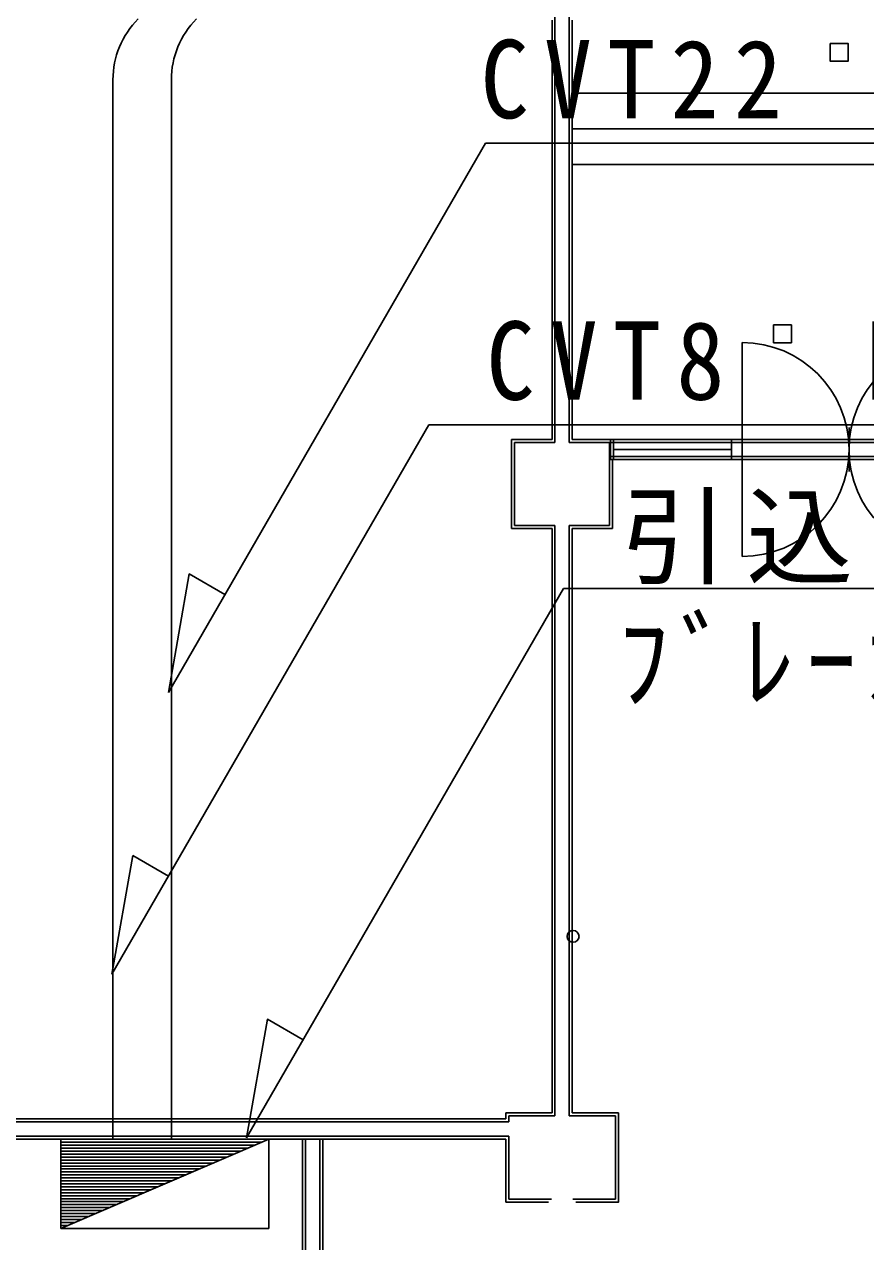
# Model space of a CAD drawing. Units: millimetres, scale not verified. Extents: x -1732052 to 83926, y -1225229 to 59935.
# Drawn here: x -14028 to -6943, y -5695 to 4553 of the extents above; entities that cross this region are included whole.
import ezdxf
from ezdxf.enums import TextEntityAlignment as Align

# ---------------------------------------------------------------- set-up
doc = ezdxf.new("R2010")
doc.units = ezdxf.units.MM
doc.header["$LTSCALE"] = 300
for name, color, linetype in [('0-0', 4, 'Continuous'), ('0-1_EL_HIKI', 2, 'Continuous'), ('0-2', 7, 'Continuous'), ('0-F', 7, 'Continuous')]:
    doc.layers.add(name, color=color, linetype=linetype)
doc.styles.add('ＭＳ ゴシック', font='')
doc.styles.get('ＭＳ ゴシック').set_extended_font_data('MS Gothic')

# ---------------------------------------------------------------- blocks, each defined once
blk = doc.blocks.new('BLOCK222')
at = {"layer": '0-0'}
for p, q in [((-285.1, 224.9), (-51.1, 224.9)), ((-285.1, 194.9), (-285.1, 224.9)), ((-285.1, 224.9), (-51.1, 224.9)), ((-285.1, 194.9), (-285.1, 224.9)), ((-270.1, 209.9), (-54.1, 209.9)), ((-270.1, 179.9), (-270.1, 209.9)), ((-54.1, 209.9), (-36.1, 209.9)), ((35.9, 209.9), (53.9, 209.9)), ((50.9, 224.9), (284.9, 224.9)), ((50.9, 224.9), (284.9, 224.9)), ((53.9, 209.9), (269.9, 209.9)), ((269.9, 209.9), (269.9, -210.1)), ((284.9, 224.9), (284.9, -225.1)), ((284.9, 224.9), (284.9, 194.9)), ((-285.1, -225.1), (-285.1, 92.9)), ((-285.1, -225.1), (-285.1, 92.9)), ((-270.1, -210.1), (-270.1, 107.9)), ((-69.1, -225.1), (-285.1, -225.1)), ((-69.1, -225.1), (-285.1, -225.1)), ((-54.1, -210.1), (-270.1, -210.1)), ((269.9, -210.1), (53.9, -210.1)), ((284.9, -225.1), (68.9, -225.1))]:
    blk.add_line(p, q, dxfattribs=at)
blk.add_lwpolyline([(284.9, 92.9), (284.9, -225.1), (68.9, -225.1)], dxfattribs=at)
blk = doc.blocks.new('BLOCK297')
at = {"layer": '0-0'}
for p, q in [((-36.1, 626.9), (-36.1, 2774.9)), ((35.9, 626.9), (35.9, 2774.9)), ((-51.1, 641.9), (-51.1, 2759.9)), ((-51.1, 641.9), (-51.1, 2759.9)), ((50.9, 641.9), (50.9, 2759.9)), ((50.9, 641.9), (50.9, 2759.9)), ((-51.1, -2760.1), (-51.1, 191.9)), ((-51.1, -2760.1), (-51.1, 191.9)), ((-36.1, -2775.1), (-36.1, 206.9)), ((35.9, -2775.1), (35.9, 206.9)), ((50.9, -2760.1), (50.9, 191.9)), ((50.9, -2760.1), (50.9, 191.9))]:
    blk.add_line(p, q, dxfattribs=at)
blk = doc.blocks.new('BLOCK303')
at = {"layer": '0-0'}
for p, q in [((-255.1, -225.1), (-255.1, 224.9)), ((-255.1, -225.1), (-255.1, 224.9)), ((-255.1, 224.9), (-51.1, 224.9)), ((-255.1, 224.9), (-51.1, 224.9)), ((-240.1, -210.1), (-240.1, 209.9)), ((-240.1, 209.9), (-36.1, 209.9)), ((35.9, 209.9), (239.9, 209.9)), ((50.9, 224.9), (245.1, 224.9)), ((50.9, 224.9), (245.1, 224.9)), ((239.9, 209.9), (239.9, -210.1)), ((254.9, 122.9), (254.9, -225.1)), ((254.9, 122.9), (254.9, -225.1)), ((-51.1, -225.1), (-255.1, -225.1)), ((-51.1, -225.1), (-255.1, -225.1)), ((-36.1, -210.1), (-240.1, -210.1)), ((239.9, -210.1), (35.9, -210.1)), ((254.9, -225.1), (50.9, -225.1)), ((254.9, -225.1), (50.9, -225.1))]:
    blk.add_line(p, q, dxfattribs=at)
blk = doc.blocks.new('BLOCK305')
at = {"layer": '0-0'}
for p, q in [((1394.9, 35.9), (-1395.1, 35.9)), ((1379.9, 50.9), (-1380.1, 50.9)), ((1379.9, 50.9), (-1380.1, 50.9)), ((1394.9, -36.1), (-1395.1, -36.1)), ((1379.9, -51.1), (-1380.1, -51.1)), ((1379.9, -51.1), (-1380.1, -51.1))]:
    blk.add_line(p, q, dxfattribs=at)
blk = doc.blocks.new('BLOCK332')
at = {"layer": '0-0'}
for p, q in [((-51.1, 1711.4), (-51.1, 2296.4)), ((-51.1, 1711.4), (-51.1, 2296.4)), ((-36.1, 1711.4), (-36.1, 2296.4)), ((35.9, 1711.4), (35.9, 2296.4)), ((50.9, 1711.4), (50.9, 2296.4)), ((50.9, 1711.4), (50.9, 2296.4)), ((-51.1, -2281.6), (-51.1, 1008.8)), ((-51.1, -2281.6), (-51.1, 1008.8)), ((-36.1, -2296.6), (-36.1, 1008.8)), ((35.9, -2296.6), (35.9, 1008.8)), ((50.9, -2281.6), (50.9, 1008.8)), ((50.9, -2281.6), (50.9, 1008.8))]:
    blk.add_line(p, q, dxfattribs=at)
blk = doc.blocks.new('BLOCK353')
at = {"layer": '0-0'}
for p, q in [((-1554.7, 50.9), (-1560, 50.9)), ((-1554.7, 50.9), (-1560, 50.9)), ((-1554.7, 35.9), (-1560, 35.9)), ((1560, 50.9), (854, 50.9)), ((1560, 50.9), (854, 50.9)), ((1560, 35.9), (854, 35.9)), ((-1554.7, -36.1), (-1560, -36.1)), ((-1554.7, -51.1), (-1560, -51.1)), ((-1554.7, -51.1), (-1560, -51.1)), ((1560, -36.1), (854, -36.1)), ((1545, -51.1), (854, -51.1)), ((1545, -51.1), (854, -51.1))]:
    blk.add_line(p, q, dxfattribs=at)
blk = doc.blocks.new('BLOCK358')
at = {"layer": '0-0'}
for p, q in [((-539.9, 539.9), (-539.9, -540.1)), ((-539.9, 539.9), (-539.9, -0.1)), ((-539.9, 524.9), (-539.9, -15.1)), ((540.1, 539.9), (540.1, -540.1)), ((540.1, 539.9), (540.1, -0.1)), ((540.1, 524.9), (540.1, -15.1)), ((0.1, -111.1), (0.1, 110.9)), ((0.1, -111.1), (0.1, 110.9)), ((0.1, -96.1), (0.1, 95.9)), ((-1204.3, 50.9), (-1189.3, 50.9)), ((-1204.3, 50.9), (1204.4, 50.9)), ((-1204.3, 50.9), (-1189.3, 50.9)), ((-1204.3, 35.9), (1204.4, 35.9)), ((-1189.3, 35.9), (-1204.3, 35.9)), ((-1204.3, -36.1), (-1204.3, 35.9)), ((-593.9, 50.9), (-1189.3, 50.9)), ((-593.9, 50.9), (-1189.3, 50.9)), ((-1189.3, 35.9), (1189.4, 35.9)), ((-1189.3, -36.1), (-1189.3, 35.9)), ((-593.9, 35.9), (-1189.3, 35.9)), ((-593.9, -51.1), (-593.9, 50.9)), ((-593.9, 50.9), (-539.9, 50.9)), ((-593.9, -51.1), (-593.9, 50.9)), ((-593.9, 50.9), (-539.9, 50.9)), ((-593.9, -36.1), (-593.9, 35.9)), ((-593.9, 35.9), (-539.9, 35.9)), ((-539.9, 50.9), (540.1, 50.9)), ((-539.9, 50.9), (-539.9, -51.1)), ((-539.9, 50.9), (540.1, 50.9)), ((-539.9, 50.9), (-539.9, -51.1)), ((-539.9, 35.9), (540.1, 35.9)), ((-539.9, 35.9), (-539.9, -36.1)), ((540.1, -51.1), (540.1, 50.9)), ((540.1, 50.9), (594.1, 50.9)), ((540.1, -51.1), (540.1, 50.9)), ((540.1, 50.9), (594.1, 50.9)), ((540.1, -36.1), (540.1, 35.9)), ((540.1, 35.9), (594.1, 35.9)), ((594.1, 50.9), (1189.4, 50.9)), ((594.1, 50.9), (594.1, -51.1)), ((594.1, 50.9), (1189.4, 50.9)), ((594.1, 50.9), (594.1, -51.1)), ((594.1, 35.9), (1189.4, 35.9)), ((594.1, 35.9), (594.1, -36.1)), ((1189.4, 50.9), (1204.4, 50.9)), ((1189.4, 50.9), (1189.4, -51.1)), ((1189.4, 50.9), (1204.4, 50.9)), ((1189.4, 50.9), (1189.4, -51.1)), ((1189.4, 35.9), (1204.4, 35.9)), ((1189.4, 35.9), (1189.4, -36.1)), ((1204.4, 50.9), (1204.4, -51.1)), ((1204.4, 50.9), (1204.4, -51.1)), ((1204.4, 35.9), (1204.4, -36.1)), ((-1204.3, -36.1), (1204.4, -36.1)), ((-1189.3, -36.1), (-1204.3, -36.1)), ((1204.4, -51.1), (-1204.3, -51.1)), ((-593.9, -0.1), (-1189.3, -0.1)), ((-593.9, -0.1), (-1189.3, -0.1)), ((-593.9, -0.1), (-1189.3, -0.1)), ((-1189.3, -36.1), (1189.4, -36.1)), ((-593.9, -36.1), (-1189.3, -36.1)), ((-1189.3, -51.1), (1189.4, -51.1)), ((-593.9, -51.1), (-1189.3, -51.1)), ((-1189.3, -51.1), (1189.4, -51.1)), ((-593.9, -51.1), (-1189.3, -51.1)), ((-539.9, -36.1), (-593.9, -36.1)), ((-539.9, -51.1), (-593.9, -51.1)), ((-539.9, -51.1), (-593.9, -51.1)), ((-539.9, -36.1), (540.1, -36.1)), ((-539.9, -51.1), (540.1, -51.1)), ((-539.9, -51.1), (540.1, -51.1)), ((594.1, -36.1), (540.1, -36.1)), ((594.1, -51.1), (540.1, -51.1)), ((594.1, -51.1), (540.1, -51.1)), ((594.1, -0.1), (1189.4, -0.1)), ((594.1, -0.1), (1189.4, -0.1)), ((594.1, -0.1), (1189.4, -0.1)), ((594.1, -36.1), (1189.4, -36.1)), ((594.1, -51.1), (1189.4, -51.1)), ((594.1, -51.1), (1189.4, -51.1)), ((1189.4, -36.1), (1204.4, -36.1)), ((1189.4, -51.1), (1204.4, -51.1)), ((1189.4, -51.1), (1204.4, -51.1))]:
    blk.add_line(p, q, dxfattribs=at)
for points in [[(-1189.3, -51.1), (-1204.3, -51.1), (-1204.3, 50.9)], [(-1189.3, -51.1), (-1204.3, -51.1), (-1204.3, 50.9)], [(-1189.3, -51.1), (-1189.3, 50.9), (1189.4, 50.9)], [(-1189.3, -51.1), (-1189.3, 50.9), (1189.4, 50.9)]]:
    blk.add_lwpolyline(points, dxfattribs=at)
for centre, start, end in [((-539.9, -0.1), 270, 90), ((-539.9, -0.1), 0, 90), ((540.1, -0.1), 90, 270)]:
    blk.add_arc(centre, 540, start, end, dxfattribs=at)

msp = doc.modelspace()

# ---------------------------------------------------------------- linework, layer by layer
at = {"layer": '0-0'}
for p, q in [((-9414.3, 3973.6), (-4909.3, 3973.6)), ((-9414.3, 3673.6), (-4909.3, 3673.6)), ((-9414.3, 3373.6), (-4909.3, 3373.6))]:
    msp.add_line(p, q, dxfattribs=at)
msp.add_circle((-9406.5, -3124.9), 50, dxfattribs=at)
at = {"layer": '0-1_EL_HIKI'}
for p, q in [((-13281.5, 4085.8), (-13281.5, -4832.8)), ((-12789.5, 4085.8), (-12789.5, -4832.8))]:
    msp.add_line(p, q, dxfattribs=at)
at = {"layer": '0-1_EL_HIKI', "color": 7}
msp.add_line((-11969.2, -4832.8), (-13719.2, -5582.8), dxfattribs=at)
at = {"layer": '0-1_EL_HIKI', "color": 4}
for p, q in [((-12027.5, -4857.8), (-13719.2, -4857.8)), ((-12085.9, -4882.8), (-13719.2, -4882.8)), ((-12144.2, -4907.8), (-13719.2, -4907.8)), ((-12202.5, -4932.8), (-13719.2, -4932.8)), ((-12260.9, -4957.8), (-13719.2, -4957.8)), ((-12319.2, -4982.8), (-13719.2, -4982.8)), ((-12377.5, -5007.8), (-13719.2, -5007.8)), ((-12435.9, -5032.8), (-13719.2, -5032.8)), ((-12494.2, -5057.8), (-13719.2, -5057.8)), ((-12552.5, -5082.8), (-13719.2, -5082.8)), ((-12610.9, -5107.8), (-13719.2, -5107.8)), ((-12669.2, -5132.8), (-13719.2, -5132.8)), ((-12727.5, -5157.8), (-13719.2, -5157.8)), ((-12785.9, -5182.8), (-13719.2, -5182.8)), ((-12844.2, -5207.8), (-13719.2, -5207.8)), ((-12902.5, -5232.8), (-13719.2, -5232.8)), ((-12960.9, -5257.8), (-13719.2, -5257.8)), ((-13019.2, -5282.8), (-13719.2, -5282.8)), ((-13077.5, -5307.8), (-13719.2, -5307.8)), ((-13135.9, -5332.8), (-13719.2, -5332.8)), ((-13194.2, -5357.8), (-13719.2, -5357.8)), ((-13252.5, -5382.8), (-13719.2, -5382.8)), ((-13310.9, -5407.8), (-13719.2, -5407.8)), ((-13369.2, -5432.8), (-13719.2, -5432.8)), ((-13427.5, -5457.8), (-13719.2, -5457.8)), ((-13485.8, -5482.8), (-13719.2, -5482.8)), ((-13544.2, -5507.8), (-13719.2, -5507.8)), ((-13602.5, -5532.8), (-13719.2, -5532.8)), ((-13660.8, -5557.8), (-13719.2, -5557.8))]:
    msp.add_line(p, q, dxfattribs=at)
at = {"layer": '0-1_EL_HIKI'}
msp.add_lwpolyline([(-11969.2, -4832.8), (-11969.2, -5582.8), (-13719.2, -5582.8), (-13719.2, -4832.8)], close=True, dxfattribs=at)
for centre in [(-12557.3, 4085.8), (-12065.2, 4085.8)]:
    msp.add_arc(centre, 724.3, 135, 180, dxfattribs=at)
at = {"layer": '0-2'}
for p, q in [((-12814.8, -1072.6), (-10144.9, 3551.8)), ((-13291, -3442.4), (-10621.1, 1182)), ((-12156.9, -4821.7), (-9487, -197.3)), ((-13291, -3442.4), (-13114.9, -2443.6)), ((-13114.9, -2443.6), (-12814.5, -2617.1))]:
    msp.add_line(p, q, dxfattribs=at)
for points in [[(-12814.8, -1072.6), (-12638.6, -73.8), (-12338.2, -247.2)], [(-12156.9, -4821.7), (-11980.8, -3822.9), (-11680.4, -3996.4)]]:
    msp.add_lwpolyline(points, dxfattribs=at)
at = {"layer": '0-F'}
for p, q in [((-10144.9, 3551.8), (84.5, 3551.8)), ((-10621.1, 1182), (-391.8, 1182)), ((-9487, -197.3), (1212, -197.3))]:
    msp.add_line(p, q, dxfattribs=at)
for points in [[(-7241.7, 4392.5), (-7091.7, 4392.5), (-7091.7, 4242.5), (-7241.7, 4242.5)], [(-7718, 2022.6), (-7568, 2022.6), (-7568, 1872.6), (-7718, 1872.6)]]:
    msp.add_lwpolyline(points, close=True, dxfattribs=at)

# ---------------------------------------------------------------- block references
at = {"layer": '0-0', "xscale": 1.666667, "yscale": 1.666667}
for name, p in [('BLOCK297', (-9499, -11.2)), ('BLOCK358', (-7083.3, 973.8)), ('BLOCK303', (-9499, 683.8)), ('BLOCK353', (-6499.3, 973.8)), ('BLOCK305', (-12274, -4746.2)), ('BLOCK222', (-9499, -4986.2)), ('BLOCK332', (-11599, -8658.7))]:
    msp.add_blockref(name, p, dxfattribs=at)

# ---------------------------------------------------------------- texts
at = {"layer": '0-0', "style": 'ＭＳ ゴシック'}
msp.add_text('玄関ホール', height=1.47, dxfattribs=at).set_placement((-8039, -600.8), align=Align.BOTTOM_LEFT)
at = {"layer": '0-F', "char_height": 659.8, "attachment_point": 7, "style": 'ＭＳ ゴシック'}
for s, insert in [('\\T1.32;\\W0.9;CVT22\u3000HIVE(42)\\~動力', (-10185.4, 3586.5)), ('\\T1.32;\\W0.9;CVT8\u3000HIVE(28)\\~電灯', (-10136.6, 1216.7)), ('\\T1.17;引込開閉器盤', (-9002.6, -162.6)), ('\\T1.23;\\W0.95;ﾌﾞﾚｰｶｰ接続まで本工事', (-9025.5, -1210))]:
    msp.add_mtext(s, dxfattribs=dict(at, insert=insert))

doc.saveas('drawing.dxf')
